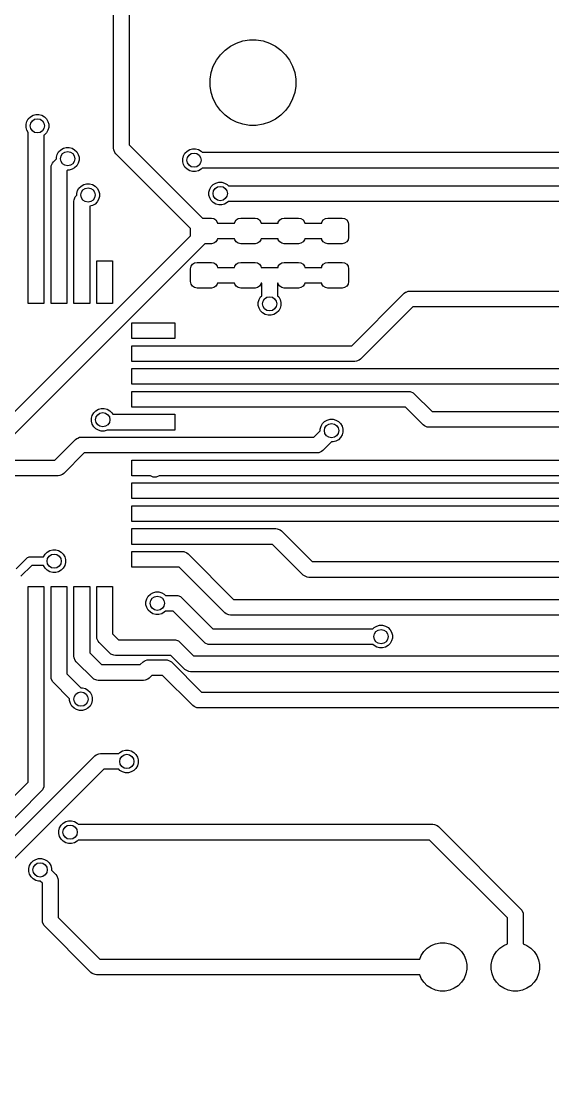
# Model space of a CAD drawing. Extents: x 4.08 to 7.68, y -4.79 to -0.96.
# Drawn here: x 6.148 to 6.879, y -3.512 to -2.041 of the extents above; entities that cross this region are included whole.
import ezdxf

# ---------------------------------------------------------------- set-up
doc = ezdxf.new("R2010")
doc.units = 0
doc.header["$MEASUREMENT"] = 0
doc.layers.add('BLACK', color=7, linetype='CONTINUOUS')

msp = doc.modelspace()

# ---------------------------------------------------------------- linework, layer by layer
at = {"layer": 'BLACK', "linetype": 'CONTINUOUS'}
for p, q in [((6.2749, -2.2158), (6.2749, -1.1759)), ((6.2965, -1.1714), (6.2965, -2.2114)), ((6.4359, -2.0751), (6.4442, -2.0709)), ((6.4442, -2.0709), (6.453, -2.068)), ((6.453, -2.068), (6.4622, -2.0665)), ((6.4622, -2.0665), (6.4714, -2.0665)), ((6.4714, -2.0665), (6.4806, -2.068)), ((6.4806, -2.068), (6.4894, -2.0709)), ((6.4894, -2.0709), (6.4976, -2.0751)), ((6.4164, -2.0946), (6.4219, -2.0871)), ((6.4219, -2.0871), (6.4284, -2.0805)), ((6.4284, -2.0805), (6.4359, -2.0751)), ((6.4976, -2.0751), (6.5051, -2.0805)), ((6.5051, -2.0805), (6.5117, -2.0871)), ((6.5117, -2.0871), (6.5171, -2.0946)), ((6.4094, -2.1116), (6.4122, -2.1028)), ((6.4122, -2.1028), (6.4164, -2.0946)), ((6.5171, -2.0946), (6.5213, -2.1028)), ((6.5213, -2.1028), (6.5242, -2.1116)), ((6.4079, -2.1208), (6.4094, -2.1116)), ((6.5242, -2.1116), (6.5257, -2.1208)), ((6.4079, -2.1301), (6.4079, -2.1208)), ((6.4094, -2.1392), (6.4079, -2.1301)), ((6.5257, -2.1301), (6.5242, -2.1392)), ((6.5257, -2.1208), (6.5257, -2.1301)), ((6.4122, -2.148), (6.4094, -2.1392)), ((6.5242, -2.1392), (6.5213, -2.148)), ((6.4164, -2.1563), (6.4122, -2.148)), ((6.4219, -2.1638), (6.4164, -2.1563)), ((6.5171, -2.1563), (6.5117, -2.1638)), ((6.5213, -2.148), (6.5171, -2.1563)), ((6.1555, -2.179), (6.1575, -2.1754)), ((6.1575, -2.1754), (6.1604, -2.1725)), ((6.1604, -2.1725), (6.164, -2.1705)), ((6.164, -2.1705), (6.1679, -2.1694)), ((6.1679, -2.1694), (6.1721, -2.1694)), ((6.1721, -2.1694), (6.176, -2.1705)), ((6.176, -2.1705), (6.1796, -2.1725)), ((6.1796, -2.1725), (6.1825, -2.1754)), ((6.1825, -2.1754), (6.1845, -2.179)), ((6.4284, -2.1703), (6.4219, -2.1638)), ((6.4359, -2.1758), (6.4284, -2.1703)), ((6.4442, -2.18), (6.4359, -2.1758)), ((6.4976, -2.1758), (6.4894, -2.18)), ((6.5051, -2.1703), (6.4976, -2.1758)), ((6.5117, -2.1638), (6.5051, -2.1703)), ((6.1544, -2.1829), (6.1555, -2.179)), ((6.1544, -2.1871), (6.1544, -2.1829)), ((6.1555, -2.191), (6.1544, -2.1871)), ((6.1573, -2.1943), (6.1555, -2.191)), ((6.1845, -2.191), (6.1825, -2.1946)), ((6.1845, -2.179), (6.1856, -2.1829)), ((6.1856, -2.1871), (6.1845, -2.191)), ((6.1856, -2.1829), (6.1856, -2.1871)), ((6.453, -2.1828), (6.4442, -2.18)), ((6.4622, -2.1843), (6.453, -2.1828)), ((6.4714, -2.1843), (6.4622, -2.1843)), ((6.4806, -2.1828), (6.4714, -2.1843)), ((6.4894, -2.18), (6.4806, -2.1828)), ((6.1573, -2.3709), (6.1573, -2.1943)), ((6.1796, -2.1975), (6.179, -2.1979)), ((6.179, -2.1979), (6.179, -2.3709)), ((6.1825, -2.1946), (6.1796, -2.1975)), ((6.1972, -2.2243), (6.1992, -2.2208)), ((6.1992, -2.2208), (6.2021, -2.2179)), ((6.2021, -2.2179), (6.2057, -2.2158)), ((6.2057, -2.2158), (6.2097, -2.2147)), ((6.2097, -2.2147), (6.2138, -2.2147)), ((6.2138, -2.2147), (6.2177, -2.2158)), ((6.2177, -2.2158), (6.2213, -2.2179)), ((6.2213, -2.2179), (6.2242, -2.2208)), ((6.2242, -2.2208), (6.2263, -2.2243)), ((6.2751, -2.2179), (6.2749, -2.2158)), ((6.2767, -2.2218), (6.2751, -2.2179)), ((6.2965, -2.2114), (6.3973, -2.3121)), ((6.3732, -2.2228), (6.3761, -2.2199)), ((6.3761, -2.2199), (6.3797, -2.2178)), ((6.3797, -2.2178), (6.3837, -2.2167)), ((6.3837, -2.2167), (6.3878, -2.2167)), ((6.3878, -2.2167), (6.3917, -2.2178)), ((6.3917, -2.2178), (6.3953, -2.2199)), ((6.3953, -2.2199), (6.397, -2.2215)), ((6.1906, -2.2364), (6.192, -2.2348)), ((6.192, -2.2348), (6.1961, -2.2306)), ((6.1961, -2.2283), (6.1972, -2.2243)), ((6.1961, -2.2306), (6.1961, -2.2283)), ((6.2263, -2.2243), (6.2273, -2.2283)), ((6.2273, -2.2324), (6.2263, -2.2364)), ((6.2273, -2.2283), (6.2273, -2.2324)), ((6.2781, -2.2235), (6.2767, -2.2218)), ((6.381, -2.3264), (6.2781, -2.2235)), ((6.3701, -2.2303), (6.3712, -2.2263)), ((6.3701, -2.2344), (6.3701, -2.2303)), ((6.3712, -2.2384), (6.3701, -2.2344)), ((6.3712, -2.2263), (6.3732, -2.2228)), ((6.397, -2.2215), (7.5952, -2.2215)), ((6.1888, -2.2424), (6.189, -2.2403)), ((6.1888, -2.3709), (6.1888, -2.2424)), ((6.189, -2.2403), (6.1906, -2.2364)), ((6.2114, -2.246), (6.2105, -2.2469)), ((6.2105, -2.2469), (6.2105, -2.3709)), ((6.2138, -2.246), (6.2114, -2.246)), ((6.2177, -2.2449), (6.2138, -2.246)), ((6.2213, -2.2428), (6.2177, -2.2449)), ((6.2242, -2.2399), (6.2213, -2.2428)), ((6.2263, -2.2364), (6.2242, -2.2399)), ((6.3732, -2.2419), (6.3712, -2.2384)), ((6.3761, -2.2448), (6.3732, -2.2419)), ((6.3797, -2.2469), (6.3761, -2.2448)), ((6.3837, -2.248), (6.3797, -2.2469)), ((6.3878, -2.248), (6.3837, -2.248)), ((6.3917, -2.2469), (6.3878, -2.248)), ((6.3953, -2.2448), (6.3917, -2.2469)), ((6.397, -2.2432), (6.3953, -2.2448)), ((7.5997, -2.2432), (6.397, -2.2432)), ((6.2337, -2.2658), (6.2377, -2.2647)), ((6.2377, -2.2647), (6.2418, -2.2647)), ((6.2418, -2.2647), (6.2457, -2.2658)), ((6.4121, -2.2659), (6.4157, -2.2638)), ((6.4157, -2.2638), (6.4197, -2.2627)), ((6.4197, -2.2627), (6.4238, -2.2627)), ((6.4238, -2.2627), (6.4277, -2.2638)), ((6.4277, -2.2638), (6.4313, -2.2659)), ((6.2241, -2.2783), (6.2252, -2.2743)), ((6.2241, -2.2806), (6.2241, -2.2783)), ((6.2252, -2.2743), (6.2272, -2.2708)), ((6.2272, -2.2708), (6.2301, -2.2679)), ((6.2301, -2.2679), (6.2337, -2.2658)), ((6.2457, -2.2658), (6.2493, -2.2679)), ((6.2493, -2.2679), (6.2522, -2.2708)), ((6.2522, -2.2708), (6.2543, -2.2743)), ((6.2543, -2.2743), (6.2553, -2.2783)), ((6.2553, -2.2783), (6.2553, -2.2824)), ((6.4061, -2.2763), (6.4072, -2.2723)), ((6.4061, -2.2804), (6.4061, -2.2763)), ((6.4072, -2.2723), (6.4092, -2.2688)), ((6.4092, -2.2688), (6.4121, -2.2659)), ((6.4313, -2.2659), (6.433, -2.2675)), ((6.433, -2.2675), (7.5989, -2.2675)), ((6.2203, -2.2889), (6.2205, -2.2868)), ((6.2203, -2.3709), (6.2203, -2.2889)), ((6.2205, -2.2868), (6.2221, -2.2829)), ((6.2221, -2.2829), (6.2235, -2.2813)), ((6.2235, -2.2813), (6.2241, -2.2806)), ((6.2493, -2.2928), (6.2457, -2.2949)), ((6.2522, -2.2899), (6.2493, -2.2928)), ((6.2543, -2.2864), (6.2522, -2.2899)), ((6.2553, -2.2824), (6.2543, -2.2864)), ((6.4072, -2.2844), (6.4061, -2.2804)), ((6.4092, -2.2879), (6.4072, -2.2844)), ((6.4121, -2.2908), (6.4092, -2.2879)), ((6.4157, -2.2929), (6.4121, -2.2908)), ((6.4197, -2.294), (6.4157, -2.2929)), ((6.4238, -2.294), (6.4197, -2.294)), ((6.4277, -2.2929), (6.4238, -2.294)), ((6.4313, -2.2908), (6.4277, -2.2929)), ((6.433, -2.2892), (6.4313, -2.2908)), ((7.5945, -2.2892), (6.433, -2.2892)), ((6.2457, -2.2949), (6.242, -2.2959)), ((6.242, -2.2959), (6.242, -2.3709)), ((6.3973, -2.3121), (6.4096, -2.3121)), ((6.4096, -2.3121), (6.4129, -2.3128)), ((6.4129, -2.3128), (6.4158, -2.3147)), ((6.4158, -2.3147), (6.4177, -2.3176)), ((6.4177, -2.3176), (6.418, -2.319)), ((6.418, -2.319), (6.4414, -2.319)), ((6.4414, -2.319), (6.4417, -2.3176)), ((6.4417, -2.3176), (6.4436, -2.3147)), ((6.4436, -2.3147), (6.4465, -2.3128)), ((6.4465, -2.3128), (6.4499, -2.3121)), ((6.4499, -2.3121), (6.4696, -2.3121)), ((6.4696, -2.3121), (6.4729, -2.3128)), ((6.4729, -2.3128), (6.4758, -2.3147)), ((6.4758, -2.3147), (6.4777, -2.3176)), ((6.4777, -2.3176), (6.478, -2.319)), ((6.478, -2.319), (6.5014, -2.319)), ((6.5014, -2.319), (6.5017, -2.3176)), ((6.5017, -2.3176), (6.5036, -2.3147)), ((6.5036, -2.3147), (6.5065, -2.3128)), ((6.5065, -2.3128), (6.5099, -2.3121)), ((6.5099, -2.3121), (6.5296, -2.3121)), ((6.5296, -2.3121), (6.5329, -2.3128)), ((6.5329, -2.3128), (6.5358, -2.3147)), ((6.5358, -2.3147), (6.5377, -2.3176)), ((6.5377, -2.3176), (6.538, -2.319)), ((6.538, -2.319), (6.5614, -2.319)), ((6.5614, -2.319), (6.5617, -2.3176)), ((6.5617, -2.3176), (6.5636, -2.3147)), ((6.5636, -2.3147), (6.5665, -2.3128)), ((6.5665, -2.3128), (6.5699, -2.3121)), ((6.5699, -2.3121), (6.5896, -2.3121)), ((6.5896, -2.3121), (6.5929, -2.3128)), ((6.5929, -2.3128), (6.5958, -2.3147)), ((6.5958, -2.3147), (6.5977, -2.3176)), ((6.5977, -2.3176), (6.5984, -2.321)), ((6.5984, -2.321), (6.5984, -2.3387)), ((6.072, -2.6455), (6.381, -2.3365)), ((6.381, -2.3365), (6.381, -2.3264)), ((6.4006, -2.3476), (6.1027, -2.6455)), ((6.4096, -2.3476), (6.4006, -2.3476)), ((6.4129, -2.3469), (6.4096, -2.3476)), ((6.4158, -2.345), (6.4129, -2.3469)), ((6.4177, -2.3421), (6.4158, -2.345)), ((6.418, -2.3407), (6.4177, -2.3421)), ((6.4414, -2.3407), (6.418, -2.3407)), ((6.4417, -2.3421), (6.4414, -2.3407)), ((6.4436, -2.345), (6.4417, -2.3421)), ((6.4465, -2.3469), (6.4436, -2.345)), ((6.4499, -2.3476), (6.4465, -2.3469)), ((6.4696, -2.3476), (6.4499, -2.3476)), ((6.4729, -2.3469), (6.4696, -2.3476)), ((6.4758, -2.345), (6.4729, -2.3469)), ((6.4777, -2.3421), (6.4758, -2.345)), ((6.478, -2.3407), (6.4777, -2.3421)), ((6.5014, -2.3407), (6.478, -2.3407)), ((6.5017, -2.3421), (6.5014, -2.3407)), ((6.5036, -2.345), (6.5017, -2.3421)), ((6.5065, -2.3469), (6.5036, -2.345)), ((6.5099, -2.3476), (6.5065, -2.3469)), ((6.5296, -2.3476), (6.5099, -2.3476)), ((6.5329, -2.3469), (6.5296, -2.3476)), ((6.5358, -2.345), (6.5329, -2.3469)), ((6.5377, -2.3421), (6.5358, -2.345)), ((6.538, -2.3407), (6.5377, -2.3421)), ((6.5614, -2.3407), (6.538, -2.3407)), ((6.5617, -2.3421), (6.5614, -2.3407)), ((6.5636, -2.345), (6.5617, -2.3421)), ((6.5665, -2.3469), (6.5636, -2.345)), ((6.5699, -2.3476), (6.5665, -2.3469)), ((6.5896, -2.3476), (6.5699, -2.3476)), ((6.5929, -2.3469), (6.5896, -2.3476)), ((6.5958, -2.345), (6.5929, -2.3469)), ((6.5977, -2.3421), (6.5958, -2.345)), ((6.5984, -2.3387), (6.5977, -2.3421)), ((6.1573, -2.43), (6.1573, -2.3709)), ((6.179, -2.3709), (6.179, -2.43)), ((6.1888, -2.43), (6.1888, -2.3709)), ((6.2105, -2.3709), (6.2105, -2.43)), ((6.2203, -2.43), (6.2203, -2.3709)), ((6.242, -2.3709), (6.242, -2.43)), ((6.2518, -2.43), (6.2518, -2.3709)), ((6.2518, -2.3709), (6.2735, -2.3709)), ((6.2735, -2.3709), (6.2735, -2.43)), ((6.381, -2.382), (6.3817, -2.3786)), ((6.381, -2.3997), (6.381, -2.382)), ((6.3817, -2.3786), (6.3836, -2.3757)), ((6.3836, -2.3757), (6.3865, -2.3738)), ((6.3865, -2.3738), (6.3899, -2.3731)), ((6.3899, -2.3731), (6.4096, -2.3731)), ((6.4096, -2.3731), (6.4129, -2.3738)), ((6.4129, -2.3738), (6.4158, -2.3757)), ((6.4158, -2.3757), (6.4177, -2.3786)), ((6.4177, -2.3786), (6.418, -2.38)), ((6.418, -2.38), (6.4414, -2.38)), ((6.4414, -2.38), (6.4417, -2.3786)), ((6.4417, -2.3786), (6.4436, -2.3757)), ((6.4436, -2.3757), (6.4465, -2.3738)), ((6.4465, -2.3738), (6.4499, -2.3731)), ((6.4499, -2.3731), (6.4696, -2.3731)), ((6.4696, -2.3731), (6.4729, -2.3738)), ((6.4729, -2.3738), (6.4758, -2.3757)), ((6.4758, -2.3757), (6.4777, -2.3786)), ((6.4777, -2.3786), (6.478, -2.38)), ((6.478, -2.38), (6.4897, -2.38)), ((6.4897, -2.38), (6.5014, -2.38)), ((6.5014, -2.38), (6.5017, -2.3786)), ((6.5017, -2.3786), (6.5036, -2.3757)), ((6.5036, -2.3757), (6.5065, -2.3738)), ((6.5065, -2.3738), (6.5099, -2.3731)), ((6.5099, -2.3731), (6.5296, -2.3731)), ((6.5296, -2.3731), (6.5329, -2.3738)), ((6.5329, -2.3738), (6.5358, -2.3757)), ((6.5358, -2.3757), (6.5377, -2.3786)), ((6.5377, -2.3786), (6.538, -2.38)), ((6.538, -2.38), (6.5614, -2.38)), ((6.5614, -2.38), (6.5617, -2.3786)), ((6.5617, -2.3786), (6.5636, -2.3757)), ((6.5636, -2.3757), (6.5665, -2.3738)), ((6.5665, -2.3738), (6.5699, -2.3731)), ((6.5699, -2.3731), (6.5896, -2.3731)), ((6.5896, -2.3731), (6.5929, -2.3738)), ((6.5929, -2.3738), (6.5958, -2.3757)), ((6.5958, -2.3757), (6.5977, -2.3786)), ((6.5977, -2.3786), (6.5984, -2.382)), ((6.5984, -2.382), (6.5984, -2.3997)), ((6.3817, -2.4031), (6.381, -2.3997)), ((6.3836, -2.406), (6.3817, -2.4031)), ((6.3865, -2.4079), (6.3836, -2.406)), ((6.3899, -2.4086), (6.3865, -2.4079)), ((6.4096, -2.4086), (6.3899, -2.4086)), ((6.4129, -2.4079), (6.4096, -2.4086)), ((6.4158, -2.406), (6.4129, -2.4079)), ((6.4177, -2.4031), (6.4158, -2.406)), ((6.418, -2.4017), (6.4177, -2.4031)), ((6.4414, -2.4017), (6.418, -2.4017)), ((6.4417, -2.4031), (6.4414, -2.4017)), ((6.4436, -2.406), (6.4417, -2.4031)), ((6.4465, -2.4079), (6.4436, -2.406)), ((6.4499, -2.4086), (6.4465, -2.4079)), ((6.4696, -2.4086), (6.4499, -2.4086)), ((6.4729, -2.4079), (6.4696, -2.4086)), ((6.4758, -2.406), (6.4729, -2.4079)), ((6.4777, -2.4031), (6.4758, -2.406)), ((6.478, -2.4017), (6.4777, -2.4031)), ((6.4789, -2.4017), (6.478, -2.4017)), ((6.4789, -2.4191), (6.4789, -2.4017)), ((6.5014, -2.4017), (6.5005, -2.4017)), ((6.5005, -2.4017), (6.5005, -2.4191)), ((6.5017, -2.4031), (6.5014, -2.4017)), ((6.5036, -2.406), (6.5017, -2.4031)), ((6.5065, -2.4079), (6.5036, -2.406)), ((6.5099, -2.4086), (6.5065, -2.4079)), ((6.5296, -2.4086), (6.5099, -2.4086)), ((6.5329, -2.4079), (6.5296, -2.4086)), ((6.5358, -2.406), (6.5329, -2.4079)), ((6.5377, -2.4031), (6.5358, -2.406)), ((6.538, -2.4017), (6.5377, -2.4031)), ((6.5614, -2.4017), (6.538, -2.4017)), ((6.5617, -2.4031), (6.5614, -2.4017)), ((6.5636, -2.406), (6.5617, -2.4031)), ((6.5665, -2.4079), (6.5636, -2.406)), ((6.5699, -2.4086), (6.5665, -2.4079)), ((6.5896, -2.4086), (6.5699, -2.4086)), ((6.5929, -2.4079), (6.5896, -2.4086)), ((6.5958, -2.406), (6.5929, -2.4079)), ((6.5977, -2.4031), (6.5958, -2.406)), ((6.5984, -2.3997), (6.5977, -2.4031)), ((6.4741, -2.4283), (6.4752, -2.4243)), ((6.4752, -2.4243), (6.4772, -2.4208)), ((6.4772, -2.4208), (6.4789, -2.4191)), ((6.5005, -2.4191), (6.5022, -2.4208)), ((6.5022, -2.4208), (6.5043, -2.4243)), ((6.5043, -2.4243), (6.5053, -2.4283)), ((6.6027, -2.488), (6.675, -2.4158)), ((6.675, -2.4158), (6.6766, -2.4144)), ((6.6766, -2.4144), (6.6776, -2.414)), ((6.6776, -2.414), (6.6805, -2.4128)), ((6.6805, -2.4128), (6.6827, -2.4126)), ((6.6827, -2.4126), (7.6105, -2.4126)), ((6.179, -2.43), (6.1573, -2.43)), ((6.2105, -2.43), (6.1888, -2.43)), ((6.242, -2.43), (6.2203, -2.43)), ((6.2735, -2.43), (6.2518, -2.43)), ((6.4741, -2.4324), (6.4741, -2.4283)), ((6.4752, -2.4364), (6.4741, -2.4324)), ((6.4772, -2.4399), (6.4752, -2.4364)), ((6.4801, -2.4428), (6.4772, -2.4399)), ((6.5022, -2.4399), (6.4993, -2.4428)), ((6.5043, -2.4364), (6.5022, -2.4399)), ((6.5053, -2.4324), (6.5043, -2.4364)), ((6.5053, -2.4283), (6.5053, -2.4324)), ((6.6871, -2.4342), (6.6149, -2.5065)), ((7.6105, -2.4342), (6.6871, -2.4342)), ((6.4837, -2.4449), (6.4801, -2.4428)), ((6.4877, -2.446), (6.4837, -2.4449)), ((6.4918, -2.446), (6.4877, -2.446)), ((6.4957, -2.4449), (6.4918, -2.446)), ((6.4993, -2.4428), (6.4957, -2.4449)), ((6.3, -2.4782), (6.3, -2.4565)), ((6.3, -2.4565), (6.3591, -2.4565)), ((6.3591, -2.4565), (6.3591, -2.4782)), ((6.3591, -2.4782), (6.3, -2.4782)), ((6.3, -2.5097), (6.3, -2.488)), ((6.3, -2.488), (6.3591, -2.488)), ((6.3591, -2.488), (6.6027, -2.488)), ((6.3296, -2.5097), (6.3, -2.5097)), ((6.6072, -2.5097), (6.3296, -2.5097)), ((6.6093, -2.5095), (6.6072, -2.5097)), ((6.6132, -2.5079), (6.6093, -2.5095)), ((6.6149, -2.5065), (6.6132, -2.5079)), ((6.3, -2.5412), (6.3, -2.5195)), ((6.3, -2.5195), (6.3591, -2.5195)), ((6.3591, -2.5195), (7.6002, -2.5195)), ((6.3296, -2.5412), (6.3, -2.5412)), ((7.5957, -2.5412), (6.3296, -2.5412)), ((6.3, -2.5727), (6.3, -2.551)), ((6.3, -2.551), (6.3591, -2.551)), ((6.3591, -2.551), (6.6812, -2.551)), ((6.6812, -2.551), (6.6833, -2.5512)), ((6.6833, -2.5512), (6.6872, -2.5529)), ((6.6872, -2.5529), (6.6889, -2.5542)), ((6.6889, -2.5542), (6.7133, -2.5786)), ((6.3296, -2.5727), (6.3, -2.5727)), ((6.6767, -2.5727), (6.3296, -2.5727)), ((6.7012, -2.5971), (6.6767, -2.5727)), ((6.2444, -2.5879), (6.2455, -2.584)), ((6.2444, -2.5921), (6.2444, -2.5879)), ((6.2455, -2.584), (6.2475, -2.5804)), ((6.2475, -2.5804), (6.2504, -2.5775)), ((6.2504, -2.5775), (6.254, -2.5755)), ((6.254, -2.5755), (6.2579, -2.5744)), ((6.2579, -2.5744), (6.2621, -2.5744)), ((6.2621, -2.5744), (6.266, -2.5755)), ((6.266, -2.5755), (6.2696, -2.5775)), ((6.2696, -2.5775), (6.2725, -2.5804)), ((6.2725, -2.5804), (6.2737, -2.5825)), ((6.2737, -2.5825), (6.3296, -2.5825)), ((6.3296, -2.5825), (6.3591, -2.5825)), ((6.3591, -2.5825), (6.3591, -2.6042)), ((6.7133, -2.5786), (7.5593, -2.5786)), ((6.2455, -2.596), (6.2444, -2.5921)), ((6.2475, -2.5996), (6.2455, -2.596)), ((6.2504, -2.6025), (6.2475, -2.5996)), ((6.254, -2.6045), (6.2504, -2.6025)), ((6.5594, -2.6029), (6.5605, -2.599)), ((6.5594, -2.6053), (6.5594, -2.6029)), ((6.5605, -2.599), (6.5625, -2.5954)), ((6.5625, -2.5954), (6.5654, -2.5925)), ((6.5654, -2.5925), (6.569, -2.5905)), ((6.569, -2.5905), (6.5729, -2.5894)), ((6.5729, -2.5894), (6.5771, -2.5894)), ((6.5771, -2.5894), (6.581, -2.5905)), ((6.581, -2.5905), (6.5846, -2.5925)), ((6.5846, -2.5925), (6.5875, -2.5954)), ((6.5875, -2.5954), (6.5895, -2.599)), ((6.5895, -2.599), (6.5906, -2.6029)), ((6.5906, -2.6029), (6.5906, -2.6071)), ((6.7028, -2.5985), (6.7012, -2.5971)), ((6.7067, -2.6001), (6.7028, -2.5985)), ((6.7088, -2.6003), (6.7067, -2.6001)), ((7.5548, -2.6003), (6.7088, -2.6003)), ((6.1942, -2.6455), (6.2225, -2.6172)), ((6.2225, -2.6172), (6.2241, -2.6158)), ((6.2241, -2.6158), (6.2257, -2.6152)), ((6.2257, -2.6152), (6.228, -2.6142)), ((6.228, -2.6142), (6.2301, -2.614)), ((6.2301, -2.614), (6.3296, -2.614)), ((6.2579, -2.6056), (6.254, -2.6045)), ((6.2621, -2.6056), (6.2579, -2.6056)), ((6.266, -2.6045), (6.2621, -2.6056)), ((6.2667, -2.6042), (6.266, -2.6045)), ((6.3, -2.6042), (6.2667, -2.6042)), ((6.3591, -2.6042), (6.3, -2.6042)), ((6.3296, -2.614), (6.3591, -2.614)), ((6.3591, -2.614), (6.5507, -2.614)), ((6.5507, -2.614), (6.5594, -2.6053)), ((6.5846, -2.6175), (6.581, -2.6195)), ((6.5875, -2.6146), (6.5846, -2.6175)), ((6.5895, -2.611), (6.5875, -2.6146)), ((6.5906, -2.6071), (6.5895, -2.611)), ((6.5628, -2.6325), (6.5612, -2.6339)), ((6.5747, -2.6206), (6.5628, -2.6325)), ((6.5771, -2.6206), (6.5747, -2.6206)), ((6.581, -2.6195), (6.5771, -2.6206)), ((6.1027, -2.6455), (6.1942, -2.6455)), ((6.2346, -2.6357), (6.2063, -2.664)), ((6.3, -2.6357), (6.2346, -2.6357)), ((6.3296, -2.6357), (6.3, -2.6357)), ((6.3, -2.6672), (6.3, -2.6455)), ((6.3, -2.6455), (6.3591, -2.6455)), ((6.5551, -2.6357), (6.3296, -2.6357)), ((6.3591, -2.6455), (7.4817, -2.6455)), ((6.5573, -2.6355), (6.5551, -2.6357)), ((6.5612, -2.6339), (6.5573, -2.6355)), ((6.1987, -2.6672), (6.0765, -2.6672)), ((6.2008, -2.667), (6.1987, -2.6672)), ((6.2047, -2.6653), (6.2008, -2.667)), ((6.2063, -2.664), (6.2047, -2.6653)), ((6.3253, -2.6672), (6.3, -2.6672)), ((6.3255, -2.6673), (6.3253, -2.6672)), ((6.3294, -2.669), (6.3255, -2.6673)), ((6.3337, -2.669), (6.3294, -2.669)), ((6.3376, -2.6673), (6.3337, -2.669)), ((6.3377, -2.6672), (6.3376, -2.6673)), ((7.4772, -2.6672), (6.3377, -2.6672)), ((6.3, -2.6987), (6.3, -2.677)), ((6.3, -2.677), (6.3591, -2.677)), ((6.3591, -2.677), (7.4132, -2.677)), ((6.3296, -2.6987), (6.3, -2.6987)), ((7.4087, -2.6987), (6.3296, -2.6987)), ((6.3, -2.7302), (6.3, -2.7085)), ((6.3, -2.7085), (6.3591, -2.7085)), ((6.3591, -2.7085), (7.3447, -2.7085)), ((6.3296, -2.7302), (6.3, -2.7302)), ((7.3402, -2.7302), (6.3296, -2.7302)), ((6.3, -2.7617), (6.3, -2.74)), ((6.3, -2.74), (6.3591, -2.74)), ((6.3591, -2.74), (6.4982, -2.74)), ((6.4982, -2.74), (6.5003, -2.7402)), ((6.5003, -2.7402), (6.5042, -2.7418)), ((6.5042, -2.7418), (6.5059, -2.7432)), ((6.5059, -2.7432), (6.5482, -2.7855)), ((6.3296, -2.7617), (6.3, -2.7617)), ((6.4937, -2.7617), (6.3296, -2.7617)), ((6.5361, -2.804), (6.4937, -2.7617)), ((6.1564, -2.7799), (6.1577, -2.7794)), ((6.1577, -2.7794), (6.1586, -2.7791)), ((6.1586, -2.7791), (6.1597, -2.7789)), ((6.1597, -2.7789), (6.1786, -2.7789)), ((6.1786, -2.7788), (6.1807, -2.7753)), ((6.1786, -2.7789), (6.1786, -2.7788)), ((6.1807, -2.7753), (6.1836, -2.7724)), ((6.1836, -2.7724), (6.1871, -2.7703)), ((6.1871, -2.7703), (6.1911, -2.7692)), ((6.1911, -2.7692), (6.1952, -2.7692)), ((6.1952, -2.7692), (6.1992, -2.7703)), ((6.1992, -2.7703), (6.2027, -2.7724)), ((6.2027, -2.7724), (6.2056, -2.7753)), ((6.2056, -2.7753), (6.2077, -2.7788)), ((6.2077, -2.7788), (6.2088, -2.7828)), ((6.3, -2.7932), (6.3, -2.7715)), ((6.3, -2.7715), (6.3591, -2.7715)), ((6.3591, -2.7715), (6.3697, -2.7715)), ((6.3697, -2.7715), (6.3718, -2.7717)), ((6.3718, -2.7717), (6.3757, -2.7733)), ((6.3757, -2.7733), (6.3774, -2.7747)), ((6.3774, -2.7747), (6.4402, -2.8375)), ((6.1407, -2.7956), (6.1555, -2.7807)), ((6.1622, -2.7908), (6.1473, -2.8056)), ((6.1555, -2.7807), (6.1564, -2.7799)), ((6.1786, -2.7908), (6.1622, -2.7908)), ((6.1786, -2.7909), (6.1786, -2.7908)), ((6.1807, -2.7944), (6.1786, -2.7909)), ((6.1836, -2.7973), (6.1807, -2.7944)), ((6.2056, -2.7944), (6.2027, -2.7973)), ((6.2077, -2.7909), (6.2056, -2.7944)), ((6.2088, -2.7869), (6.2077, -2.7909)), ((6.2088, -2.7828), (6.2088, -2.7869)), ((6.3296, -2.7932), (6.3, -2.7932)), ((6.3652, -2.7932), (6.3296, -2.7932)), ((6.4281, -2.856), (6.3652, -2.7932)), ((6.5482, -2.7855), (7.2711, -2.7855)), ((6.1871, -2.7994), (6.1836, -2.7973)), ((6.1911, -2.8005), (6.1871, -2.7994)), ((6.1952, -2.8005), (6.1911, -2.8005)), ((6.1992, -2.7994), (6.1952, -2.8005)), ((6.2027, -2.7973), (6.1992, -2.7994)), ((6.5377, -2.8053), (6.5361, -2.804)), ((6.5416, -2.807), (6.5377, -2.8053)), ((6.5437, -2.8072), (6.5416, -2.807)), ((7.2666, -2.8072), (6.5437, -2.8072)), ((6.1573, -2.8788), (6.1573, -2.8197)), ((6.1573, -2.8197), (6.179, -2.8197)), ((6.179, -2.8197), (6.179, -2.8493)), ((6.1888, -2.8788), (6.1888, -2.8197)), ((6.1888, -2.8197), (6.2105, -2.8197)), ((6.2105, -2.8197), (6.2105, -2.8493)), ((6.2203, -2.8788), (6.2203, -2.8197)), ((6.2203, -2.8197), (6.242, -2.8197)), ((6.242, -2.8197), (6.242, -2.8493)), ((6.2518, -2.8788), (6.2518, -2.8197)), ((6.2518, -2.8197), (6.2735, -2.8197)), ((6.2735, -2.8197), (6.2735, -2.8493)), ((6.3195, -2.8408), (6.3206, -2.8368)), ((6.3206, -2.8368), (6.3227, -2.8333)), ((6.3227, -2.8333), (6.3256, -2.8304)), ((6.3256, -2.8304), (6.3291, -2.8283)), ((6.3291, -2.8283), (6.3331, -2.8272)), ((6.3331, -2.8272), (6.3372, -2.8272)), ((6.3372, -2.8272), (6.3412, -2.8283)), ((6.3412, -2.8283), (6.3447, -2.8304)), ((6.3447, -2.8304), (6.3464, -2.832)), ((6.3464, -2.832), (6.3611, -2.832)), ((6.3611, -2.832), (6.3633, -2.8322)), ((6.3633, -2.8322), (6.3672, -2.8338)), ((6.3672, -2.8338), (6.3688, -2.8352)), ((6.3688, -2.8352), (6.4116, -2.878)), ((6.4402, -2.8375), (7.1, -2.8375)), ((6.179, -2.8493), (6.179, -3.0939)), ((6.2105, -2.8493), (6.2105, -2.9402)), ((6.242, -2.8493), (6.242, -2.9113)), ((6.2735, -2.8493), (6.2735, -2.8848)), ((6.3195, -2.8449), (6.3195, -2.8408)), ((6.3206, -2.8489), (6.3195, -2.8449)), ((6.3227, -2.8524), (6.3206, -2.8489)), ((6.3256, -2.8553), (6.3227, -2.8524)), ((6.3291, -2.8574), (6.3256, -2.8553)), ((6.3331, -2.8585), (6.3291, -2.8574)), ((6.3372, -2.8585), (6.3331, -2.8585)), ((6.3412, -2.8574), (6.3372, -2.8585)), ((6.3447, -2.8553), (6.3412, -2.8574)), ((6.3464, -2.8537), (6.3447, -2.8553)), ((6.3567, -2.8537), (6.3464, -2.8537)), ((6.3995, -2.8965), (6.3567, -2.8537)), ((6.4297, -2.8573), (6.4281, -2.856)), ((6.4336, -2.859), (6.4297, -2.8573)), ((6.4357, -2.8592), (6.4336, -2.859)), ((7.1, -2.8592), (6.4357, -2.8592)), ((6.1573, -3.0894), (6.1573, -2.8788)), ((6.1888, -2.9446), (6.1888, -2.8788)), ((6.2203, -2.9158), (6.2203, -2.8788)), ((6.2518, -2.8893), (6.2518, -2.8788)), ((6.4116, -2.878), (6.6319, -2.878)), ((6.6319, -2.878), (6.6336, -2.8764)), ((6.6336, -2.8764), (6.6371, -2.8743)), ((6.6371, -2.8743), (6.6411, -2.8732)), ((6.6411, -2.8732), (6.6452, -2.8732)), ((6.6452, -2.8732), (6.6492, -2.8743)), ((6.6492, -2.8743), (6.6527, -2.8764)), ((6.6527, -2.8764), (6.6556, -2.8793)), ((6.6556, -2.8793), (6.6577, -2.8828)), ((6.252, -2.8914), (6.2518, -2.8893)), ((6.2536, -2.8953), (6.252, -2.8914)), ((6.255, -2.8969), (6.2536, -2.8953)), ((6.2696, -2.9115), (6.255, -2.8969)), ((6.2735, -2.8848), (6.2817, -2.8931)), ((6.2817, -2.8931), (6.3582, -2.8931)), ((6.3582, -2.8931), (6.3603, -2.8933)), ((6.3603, -2.8933), (6.3642, -2.8949)), ((6.3642, -2.8949), (6.3658, -2.8962)), ((6.3658, -2.8962), (6.3851, -2.9155)), ((6.4011, -2.8979), (6.3995, -2.8965)), ((6.6577, -2.8949), (6.6556, -2.8984)), ((6.6577, -2.8828), (6.6588, -2.8868)), ((6.6588, -2.8909), (6.6577, -2.8949)), ((6.6588, -2.8868), (6.6588, -2.8909)), ((6.242, -2.9113), (6.2582, -2.9275)), ((6.2712, -2.9129), (6.2696, -2.9115)), ((6.405, -2.8995), (6.4011, -2.8979)), ((6.4071, -2.8997), (6.405, -2.8995)), ((6.6319, -2.8997), (6.4071, -2.8997)), ((6.6336, -2.9013), (6.6319, -2.8997)), ((6.6371, -2.9034), (6.6336, -2.9013)), ((6.6411, -2.9045), (6.6371, -2.9034)), ((6.6452, -2.9045), (6.6411, -2.9045)), ((6.6492, -2.9034), (6.6452, -2.9045)), ((6.6527, -2.9013), (6.6492, -2.9034)), ((6.6556, -2.8984), (6.6527, -2.9013)), ((6.2205, -2.9179), (6.2203, -2.9158)), ((6.2221, -2.9218), (6.2205, -2.9179)), ((6.2235, -2.9234), (6.2221, -2.9218)), ((6.2461, -2.946), (6.2235, -2.9234)), ((6.2751, -2.9145), (6.2712, -2.9129)), ((6.2773, -2.9147), (6.2751, -2.9145)), ((6.3537, -2.9147), (6.2773, -2.9147)), ((6.3117, -2.9275), (6.3154, -2.9238)), ((6.3154, -2.9238), (6.317, -2.9225)), ((6.317, -2.9225), (6.3187, -2.9218)), ((6.3187, -2.9218), (6.3209, -2.9209)), ((6.3209, -2.9209), (6.3231, -2.9207)), ((6.3231, -2.9207), (6.3467, -2.9207)), ((6.3467, -2.9207), (6.3488, -2.9209)), ((6.3488, -2.9209), (6.3528, -2.9225)), ((6.3528, -2.9225), (6.3544, -2.9238)), ((6.373, -2.934), (6.3537, -2.9147)), ((6.3544, -2.9238), (6.3961, -2.9655)), ((6.3851, -2.9155), (7.2047, -2.9155)), ((6.2105, -2.9402), (6.2297, -2.9594)), ((6.2582, -2.9275), (6.3117, -2.9275)), ((6.3746, -2.9353), (6.373, -2.934)), ((6.3785, -2.937), (6.3746, -2.9353)), ((6.3806, -2.9372), (6.3785, -2.937)), ((7.2003, -2.9372), (6.3806, -2.9372)), ((6.189, -2.9467), (6.1888, -2.9446)), ((6.1906, -2.9507), (6.189, -2.9467)), ((6.192, -2.9523), (6.1906, -2.9507)), ((6.2144, -2.9747), (6.192, -2.9523)), ((6.2477, -2.9473), (6.2461, -2.946)), ((6.2516, -2.949), (6.2477, -2.9473)), ((6.2537, -2.9492), (6.2516, -2.949)), ((6.3162, -2.9492), (6.2537, -2.9492)), ((6.3183, -2.949), (6.3162, -2.9492)), ((6.3222, -2.9473), (6.3183, -2.949)), ((6.3238, -2.946), (6.3222, -2.9473)), ((6.3275, -2.9423), (6.3238, -2.946)), ((6.3423, -2.9423), (6.3275, -2.9423)), ((6.3839, -2.984), (6.3423, -2.9423)), ((6.2297, -2.9594), (6.2321, -2.9594)), ((6.2321, -2.9594), (6.236, -2.9605)), ((6.236, -2.9605), (6.2396, -2.9625)), ((6.2396, -2.9625), (6.2425, -2.9654)), ((6.2425, -2.9654), (6.2445, -2.969)), ((6.2445, -2.969), (6.2456, -2.9729)), ((6.3961, -2.9655), (7.1511, -2.9655)), ((6.2144, -2.9771), (6.2144, -2.9747)), ((6.2155, -2.981), (6.2144, -2.9771)), ((6.2175, -2.9846), (6.2155, -2.981)), ((6.2204, -2.9875), (6.2175, -2.9846)), ((6.2425, -2.9846), (6.2396, -2.9875)), ((6.2445, -2.981), (6.2425, -2.9846)), ((6.2456, -2.9771), (6.2445, -2.981)), ((6.2456, -2.9729), (6.2456, -2.9771)), ((6.3856, -2.9853), (6.3839, -2.984)), ((6.3895, -2.987), (6.3856, -2.9853)), ((6.224, -2.9895), (6.2204, -2.9875)), ((6.2279, -2.9906), (6.224, -2.9895)), ((6.2321, -2.9906), (6.2279, -2.9906)), ((6.236, -2.9895), (6.2321, -2.9906)), ((6.2396, -2.9875), (6.236, -2.9895)), ((6.3916, -2.9872), (6.3895, -2.987)), ((7.1466, -2.9872), (6.3916, -2.9872)), ((5.998, -3.3043), (6.2491, -3.0532)), ((6.2491, -3.0532), (6.2508, -3.0518)), ((6.2508, -3.0518), (6.2547, -3.0502)), ((6.2547, -3.0502), (6.2568, -3.05)), ((6.2568, -3.05), (6.2819, -3.05)), ((6.2819, -3.05), (6.2836, -3.0484)), ((6.2836, -3.0484), (6.2871, -3.0463)), ((6.2871, -3.0463), (6.2911, -3.0452)), ((6.2911, -3.0452), (6.2952, -3.0452)), ((6.2952, -3.0452), (6.2992, -3.0463)), ((6.2992, -3.0463), (6.3027, -3.0484)), ((6.3027, -3.0484), (6.3056, -3.0513)), ((6.3056, -3.0513), (6.3077, -3.0548)), ((6.3077, -3.0548), (6.3088, -3.0588)), ((6.3088, -3.0588), (6.3088, -3.0629)), ((6.2613, -3.0717), (6.0165, -3.3164)), ((6.2819, -3.0717), (6.2613, -3.0717)), ((6.2836, -3.0733), (6.2819, -3.0717)), ((6.2871, -3.0754), (6.2836, -3.0733)), ((6.3027, -3.0733), (6.2992, -3.0754)), ((6.3056, -3.0704), (6.3027, -3.0733)), ((6.3077, -3.0669), (6.3056, -3.0704)), ((6.3088, -3.0629), (6.3077, -3.0669)), ((6.2911, -3.0765), (6.2871, -3.0754)), ((6.2952, -3.0765), (6.2911, -3.0765)), ((6.2992, -3.0754), (6.2952, -3.0765)), ((5.5841, -3.6627), (6.1573, -3.0894)), ((6.1758, -3.1016), (5.6025, -3.6748)), ((6.1771, -3.0999), (6.1758, -3.1016)), ((6.1788, -3.096), (6.1771, -3.0999)), ((6.179, -3.0939), (6.1788, -3.096)), ((6.2025, -3.1488), (6.2054, -3.1459)), ((6.2054, -3.1459), (6.209, -3.1438)), ((6.209, -3.1438), (6.2129, -3.1427)), ((6.2129, -3.1427), (6.2171, -3.1427)), ((6.2171, -3.1427), (6.221, -3.1438)), ((6.221, -3.1438), (6.2246, -3.1459)), ((6.2246, -3.1459), (6.2263, -3.1475)), ((6.1994, -3.1563), (6.2005, -3.1523)), ((6.1994, -3.1604), (6.1994, -3.1563)), ((6.2005, -3.1644), (6.1994, -3.1604)), ((6.2005, -3.1523), (6.2025, -3.1488)), ((6.2263, -3.1475), (6.7143, -3.1475)), ((6.7143, -3.1475), (6.7165, -3.1477)), ((6.7165, -3.1477), (6.7204, -3.1493)), ((6.7204, -3.1493), (6.722, -3.1507)), ((6.722, -3.1507), (6.8357, -3.2643)), ((6.2025, -3.1679), (6.2005, -3.1644)), ((6.2054, -3.1708), (6.2025, -3.1679)), ((6.209, -3.1729), (6.2054, -3.1708)), ((6.2129, -3.174), (6.209, -3.1729)), ((6.2171, -3.174), (6.2129, -3.174)), ((6.221, -3.1729), (6.2171, -3.174)), ((6.2246, -3.1708), (6.221, -3.1729)), ((6.2263, -3.1692), (6.2246, -3.1708)), ((6.7099, -3.1692), (6.2263, -3.1692)), ((6.8172, -3.2765), (6.7099, -3.1692)), ((6.1581, -3.2083), (6.1592, -3.2043)), ((6.1592, -3.2043), (6.1612, -3.2008)), ((6.1612, -3.2008), (6.1641, -3.1979)), ((6.1641, -3.1979), (6.1677, -3.1958)), ((6.1677, -3.1958), (6.1717, -3.1947)), ((6.1717, -3.1947), (6.1758, -3.1947)), ((6.1758, -3.1947), (6.1797, -3.1958)), ((6.1797, -3.1958), (6.1833, -3.1979)), ((6.1833, -3.1979), (6.1862, -3.2008)), ((6.1862, -3.2008), (6.1883, -3.2043)), ((6.1883, -3.2043), (6.1893, -3.2083)), ((6.1581, -3.2124), (6.1581, -3.2083)), ((6.1592, -3.2164), (6.1581, -3.2124)), ((6.1612, -3.2199), (6.1592, -3.2164)), ((6.1641, -3.2228), (6.1612, -3.2199)), ((6.1893, -3.2083), (6.1893, -3.2106)), ((6.1893, -3.2106), (6.1954, -3.2167)), ((6.1954, -3.2167), (6.1967, -3.2183)), ((6.1967, -3.2183), (6.1983, -3.2222)), ((6.1677, -3.2249), (6.1641, -3.2228)), ((6.1717, -3.226), (6.1677, -3.2249)), ((6.174, -3.226), (6.1717, -3.226)), ((6.1769, -3.2288), (6.174, -3.226)), ((6.1769, -3.2803), (6.1769, -3.2288)), ((6.1983, -3.2222), (6.1985, -3.2243)), ((6.1985, -3.2243), (6.1985, -3.2759)), ((6.8357, -3.2643), (6.837, -3.266)), ((6.1985, -3.2759), (6.2559, -3.3332)), ((6.8172, -3.3124), (6.8172, -3.2765)), ((6.837, -3.266), (6.8386, -3.2699)), ((6.8386, -3.2699), (6.8388, -3.272)), ((6.8388, -3.272), (6.8388, -3.3124)), ((6.1771, -3.2825), (6.1769, -3.2803)), ((6.1787, -3.2864), (6.1771, -3.2825)), ((6.1801, -3.288), (6.1787, -3.2864)), ((6.2437, -3.3517), (6.1801, -3.288)), ((6.6985, -3.3282), (6.7021, -3.3228)), ((6.7021, -3.3228), (6.7068, -3.3181)), ((6.7068, -3.3181), (6.7122, -3.3145)), ((6.7122, -3.3145), (6.7183, -3.312)), ((6.7183, -3.312), (6.7247, -3.3107)), ((6.7247, -3.3107), (6.7313, -3.3107)), ((6.7313, -3.3107), (6.7377, -3.312)), ((6.7377, -3.312), (6.7438, -3.3145)), ((6.7438, -3.3145), (6.7492, -3.3181)), ((6.7492, -3.3181), (6.7539, -3.3228)), ((6.7539, -3.3228), (6.7575, -3.3282)), ((6.7985, -3.3282), (6.8021, -3.3228)), ((6.8021, -3.3228), (6.8068, -3.3181)), ((6.8068, -3.3181), (6.8122, -3.3145)), ((6.8122, -3.3145), (6.8172, -3.3124)), ((6.8388, -3.3124), (6.8438, -3.3145)), ((6.8438, -3.3145), (6.8492, -3.3181)), ((6.8492, -3.3181), (6.8539, -3.3228)), ((6.8539, -3.3228), (6.8575, -3.3282)), ((6.2559, -3.3332), (6.6964, -3.3332)), ((6.6964, -3.3332), (6.6985, -3.3282)), ((6.7575, -3.3282), (6.76, -3.3343)), ((6.76, -3.3343), (6.7613, -3.3407)), ((6.7947, -3.3407), (6.796, -3.3343)), ((6.796, -3.3343), (6.7985, -3.3282)), ((6.8575, -3.3282), (6.86, -3.3343)), ((6.86, -3.3343), (6.8613, -3.3407)), ((6.2454, -3.353), (6.2437, -3.3517)), ((6.2493, -3.3546), (6.2454, -3.353)), ((6.7613, -3.3473), (6.76, -3.3537)), ((6.7613, -3.3407), (6.7613, -3.3473)), ((6.7947, -3.3473), (6.7947, -3.3407)), ((6.796, -3.3537), (6.7947, -3.3473)), ((6.8613, -3.3473), (6.86, -3.3537)), ((6.8613, -3.3407), (6.8613, -3.3473)), ((6.2514, -3.3548), (6.2493, -3.3546)), ((6.6964, -3.3548), (6.2514, -3.3548)), ((6.6985, -3.3598), (6.6964, -3.3548)), ((6.7021, -3.3652), (6.6985, -3.3598)), ((6.7068, -3.3699), (6.7021, -3.3652)), ((6.7539, -3.3652), (6.7492, -3.3699)), ((6.7575, -3.3598), (6.7539, -3.3652)), ((6.76, -3.3537), (6.7575, -3.3598)), ((6.7985, -3.3598), (6.796, -3.3537)), ((6.8021, -3.3652), (6.7985, -3.3598)), ((6.8068, -3.3699), (6.8021, -3.3652)), ((6.8539, -3.3652), (6.8492, -3.3699)), ((6.8575, -3.3598), (6.8539, -3.3652)), ((6.86, -3.3537), (6.8575, -3.3598)), ((6.7122, -3.3735), (6.7068, -3.3699)), ((6.7183, -3.376), (6.7122, -3.3735)), ((6.7247, -3.3773), (6.7183, -3.376)), ((6.7313, -3.3773), (6.7247, -3.3773)), ((6.7377, -3.376), (6.7313, -3.3773)), ((6.7438, -3.3735), (6.7377, -3.376)), ((6.7492, -3.3699), (6.7438, -3.3735)), ((6.8122, -3.3735), (6.8068, -3.3699)), ((6.8183, -3.376), (6.8122, -3.3735)), ((6.8247, -3.3773), (6.8183, -3.376)), ((6.8313, -3.3773), (6.8247, -3.3773)), ((6.8377, -3.376), (6.8313, -3.3773)), ((6.8438, -3.3735), (6.8377, -3.376)), ((6.8492, -3.3699), (6.8438, -3.3735))]:
    msp.add_line(p, q, dxfattribs=at)
at = {"layer": 'BLACK'}
for centre in [(6.17, -2.185), (6.2117, -2.2303), (6.3857, -2.2323), (6.2397, -2.2803), (6.4217, -2.2783), (6.4897, -2.4303), (6.26, -2.59), (6.575, -2.605), (6.1931, -2.7849), (6.3351, -2.8429), (6.6431, -2.8889), (6.23, -2.975), (6.2931, -3.0609), (6.215, -3.1583), (6.1737, -3.2103)]:
    msp.add_circle(centre, 0.00984, dxfattribs=at)

doc.saveas('drawing.dxf')
